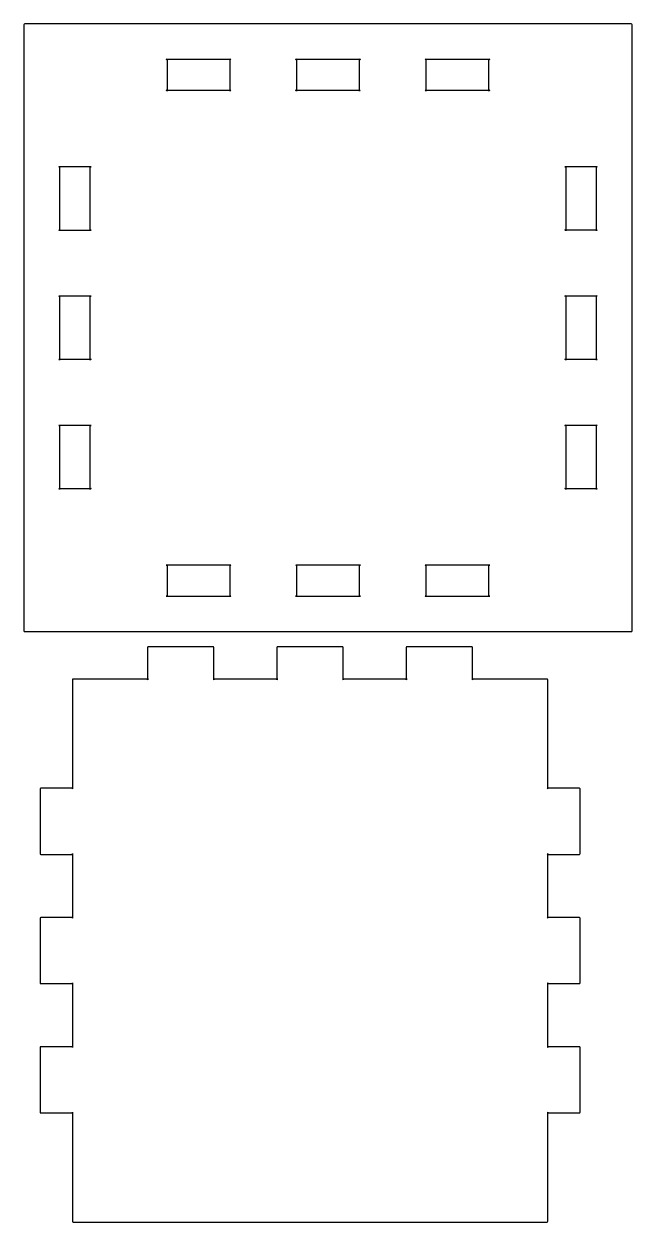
# Model space of a CAD drawing. Extents: x -149 to 151, y -115 to 123.
# Drawn here: x 90.8 to 150.9, y 4.6 to 123.3 of the extents above; entities that cross this region are included whole.
import ezdxf

# ---------------------------------------------------------------- set-up
doc = ezdxf.new("R2010")
doc.units = 0
doc.header["$MEASUREMENT"] = 0
doc.layers.add('LAYER_1', color=7, linetype='CONTINUOUS')

msp = doc.modelspace()

# ---------------------------------------------------------------- linework, layer by layer
at = {"layer": 'LAYER_1'}
for points, knots in [([(144.2664, 123.2532), (144.2664, 123.2532), (97.3875, 123.2532), (97.3875, 123.2532), (97.3875, 123.2532), (97.3875, 123.2532), (90.8289, 123.2532), (90.8289, 123.2532), (90.8289, 123.2532), (90.786, 123.2532), (90.7508, 123.218), (90.7508, 123.175), (90.7508, 123.175), (90.7508, 123.175), (90.7508, 116.6164), (90.7508, 116.6164)], [0, 0, 0, 0, 0.2, 0.2, 0.2, 0.2, 0.4, 0.4, 0.4, 0.4, 0.6, 0.6, 0.6, 0.6, 1, 1, 1, 1]), ([(150.9032, 69.7375), (150.9032, 69.7375), (150.9032, 116.6164), (150.9032, 116.6164), (150.9032, 116.6164), (150.9032, 116.6164), (150.9032, 123.175), (150.9032, 123.175), (150.9032, 123.175), (150.9032, 123.218), (150.8681, 123.2531), (150.8251, 123.2531), (150.8251, 123.2531), (150.8251, 123.2531), (144.2665, 123.2531), (144.2665, 123.2531)], [0, 0, 0, 0, 0.2, 0.2, 0.2, 0.2, 0.4, 0.4, 0.4, 0.4, 0.6, 0.6, 0.6, 0.6, 1, 1, 1, 1]), ([(111.2274, 119.7375), (111.2274, 119.7375), (111.2274, 119.7336), (111.2274, 119.7336), (111.2274, 119.7336), (111.1844, 119.7336), (111.1493, 119.7688), (111.1493, 119.8157), (111.1493, 119.8157), (111.1493, 119.8157), (111.1493, 116.6164), (111.1493, 116.6164), (111.1493, 116.6164), (111.1493, 116.6594), (111.1844, 116.6946), (111.2274, 116.6946), (111.2274, 116.6946), (111.2274, 116.6946), (104.829, 116.6946), (104.829, 116.6946), (104.829, 116.6946), (104.8719, 116.6946), (104.9071, 116.6594), (104.9071, 116.6164), (104.9071, 116.6164), (104.9071, 116.6164), (104.9071, 119.8157), (104.9071, 119.8157), (104.9071, 119.8157), (104.9071, 119.7727), (104.8719, 119.7375), (104.829, 119.7375), (104.829, 119.7375), (104.829, 119.7375), (111.2274, 119.7375), (111.2274, 119.7375)], [0, 0, 0, 0, 0.1, 0.1, 0.1, 0.1, 0.2, 0.2, 0.2, 0.2, 0.3, 0.3, 0.3, 0.3, 0.4, 0.4, 0.4, 0.4, 0.5, 0.5, 0.5, 0.5, 0.6, 0.6, 0.6, 0.6, 0.7, 0.7, 0.7, 0.7, 0.8, 0.8, 0.8, 0.8, 1, 1, 1, 1]), ([(124.0243, 119.7375), (124.0243, 119.7375), (124.0282, 119.7336), (124.0282, 119.7336), (124.0282, 119.7336), (123.9852, 119.7336), (123.9462, 119.7688), (123.9462, 119.8157), (123.9462, 119.8157), (123.9462, 119.8157), (123.9462, 116.6164), (123.9462, 116.6164), (123.9462, 116.6164), (123.9462, 116.6594), (123.9813, 116.6946), (124.0243, 116.6946), (124.0243, 116.6946), (124.0243, 116.6946), (117.6259, 116.6946), (117.6259, 116.6946), (117.6259, 116.6946), (117.6688, 116.6946), (117.704, 116.6594), (117.704, 116.6164), (117.704, 116.6164), (117.704, 116.6164), (117.704, 119.8157), (117.704, 119.8157), (117.704, 119.8157), (117.704, 119.7727), (117.6688, 119.7375), (117.6259, 119.7375), (117.6259, 119.7375), (117.6259, 119.7375), (124.0243, 119.7375), (124.0243, 119.7375)], [0, 0, 0, 0, 0.1, 0.1, 0.1, 0.1, 0.2, 0.2, 0.2, 0.2, 0.3, 0.3, 0.3, 0.3, 0.4, 0.4, 0.4, 0.4, 0.5, 0.5, 0.5, 0.5, 0.6, 0.6, 0.6, 0.6, 0.7, 0.7, 0.7, 0.7, 0.8, 0.8, 0.8, 0.8, 1, 1, 1, 1]), ([(136.8251, 119.7375), (136.8251, 119.7375), (136.829, 119.7336), (136.829, 119.7336), (136.829, 119.7336), (136.7821, 119.7336), (136.747, 119.7688), (136.747, 119.8157), (136.747, 119.8157), (136.747, 119.8157), (136.747, 116.6164), (136.747, 116.6164), (136.747, 116.6164), (136.747, 116.6594), (136.7821, 116.6946), (136.8251, 116.6946), (136.8251, 116.6946), (136.8251, 116.6946), (130.4267, 116.6946), (130.4267, 116.6946), (130.4267, 116.6946), (130.4696, 116.6946), (130.5048, 116.6594), (130.5048, 116.6164), (130.5048, 116.6164), (130.5048, 116.6164), (130.5048, 119.8157), (130.5048, 119.8157), (130.5048, 119.8157), (130.5048, 119.7727), (130.4696, 119.7375), (130.4267, 119.7375), (130.4267, 119.7375), (130.4267, 119.7375), (136.8251, 119.7375), (136.8251, 119.7375)], [0, 0, 0, 0, 0.1, 0.1, 0.1, 0.1, 0.2, 0.2, 0.2, 0.2, 0.3, 0.3, 0.3, 0.3, 0.4, 0.4, 0.4, 0.4, 0.5, 0.5, 0.5, 0.5, 0.6, 0.6, 0.6, 0.6, 0.7, 0.7, 0.7, 0.7, 0.8, 0.8, 0.8, 0.8, 1, 1, 1, 1]), ([(90.7509, 116.6165), (90.7509, 116.6165), (90.7509, 69.7376), (90.7509, 69.7376), (90.7509, 69.7376), (90.7509, 69.7376), (90.7509, 63.179), (90.7509, 63.179), (90.7509, 63.179), (90.7509, 63.136), (90.7861, 63.1009), (90.829, 63.1009), (90.829, 63.1009), (90.829, 63.1009), (97.3876, 63.1009), (97.3876, 63.1009)], [0, 0, 0, 0, 0.2, 0.2, 0.2, 0.2, 0.4, 0.4, 0.4, 0.4, 0.6, 0.6, 0.6, 0.6, 1, 1, 1, 1]), ([(94.2704, 109.175), (94.2704, 109.1321), (94.2353, 109.0969), (94.1923, 109.0969), (94.1923, 109.0969), (94.1923, 109.0969), (97.3915, 109.0969), (97.3915, 109.0969), (97.3915, 109.0969), (97.3485, 109.0969), (97.3134, 109.1321), (97.3134, 109.175), (97.3134, 109.175), (97.3134, 109.175), (97.3134, 102.7766), (97.3134, 102.7766), (97.3134, 102.7766), (97.3134, 102.8196), (97.3485, 102.8547), (97.3915, 102.8547), (97.3915, 102.8547), (97.3915, 102.8547), (94.1923, 102.8547), (94.1923, 102.8547), (94.1923, 102.8547), (94.2353, 102.8547), (94.2704, 102.8196), (94.2704, 102.7766), (94.2704, 102.7766), (94.2704, 102.7766), (94.2704, 109.175), (94.2704, 109.175)], [0, 0, 0, 0, 0.11111111, 0.11111111, 0.11111111, 0.11111111, 0.22222222, 0.22222222, 0.22222222, 0.22222222, 0.33333333, 0.33333333, 0.33333333, 0.33333333, 0.44444444, 0.44444444, 0.44444444, 0.44444444, 0.55555556, 0.55555556, 0.55555556, 0.55555556, 0.66666667, 0.66666667, 0.66666667, 0.66666667, 0.77777778, 0.77777778, 0.77777778, 0.77777778, 1, 1, 1, 1]), ([(147.3836, 102.7805), (147.3836, 102.7805), (147.3836, 102.7766), (147.3836, 102.7766), (147.3836, 102.7766), (147.3836, 102.8235), (147.4187, 102.8587), (147.4617, 102.8587), (147.4617, 102.8587), (147.4617, 102.8587), (144.2625, 102.8587), (144.2625, 102.8587), (144.2625, 102.8587), (144.3055, 102.8587), (144.3406, 102.8235), (144.3406, 102.7805), (144.3406, 102.7805), (144.3406, 102.7805), (144.3406, 109.179), (144.3406, 109.179), (144.3406, 109.179), (144.3406, 109.136), (144.3055, 109.1009), (144.2625, 109.1009), (144.2625, 109.1009), (144.2625, 109.1009), (147.4617, 109.1009), (147.4617, 109.1009), (147.4617, 109.1009), (147.4187, 109.1009), (147.3836, 109.136), (147.3836, 109.179), (147.3836, 109.179), (147.3836, 109.179), (147.3836, 102.7805), (147.3836, 102.7805)], [0, 0, 0, 0, 0.1, 0.1, 0.1, 0.1, 0.2, 0.2, 0.2, 0.2, 0.3, 0.3, 0.3, 0.3, 0.4, 0.4, 0.4, 0.4, 0.5, 0.5, 0.5, 0.5, 0.6, 0.6, 0.6, 0.6, 0.7, 0.7, 0.7, 0.7, 0.8, 0.8, 0.8, 0.8, 1, 1, 1, 1]), ([(94.2704, 96.3742), (94.2704, 96.3742), (94.2704, 96.3782), (94.2704, 96.3782), (94.2704, 96.3782), (94.2704, 96.3313), (94.2353, 96.2961), (94.1923, 96.2961), (94.1923, 96.2961), (94.1923, 96.2961), (97.3915, 96.2961), (97.3915, 96.2961), (97.3915, 96.2961), (97.3485, 96.2961), (97.3134, 96.3313), (97.3134, 96.3742), (97.3134, 96.3742), (97.3134, 96.3742), (97.3134, 89.9758), (97.3134, 89.9758), (97.3134, 89.9758), (97.3134, 90.0188), (97.3485, 90.0539), (97.3915, 90.0539), (97.3915, 90.0539), (97.3915, 90.0539), (94.1923, 90.0539), (94.1923, 90.0539), (94.1923, 90.0539), (94.2353, 90.0539), (94.2704, 90.0188), (94.2704, 89.9758), (94.2704, 89.9758), (94.2704, 89.9758), (94.2704, 96.3742), (94.2704, 96.3742)], [0, 0, 0, 0, 0.1, 0.1, 0.1, 0.1, 0.2, 0.2, 0.2, 0.2, 0.3, 0.3, 0.3, 0.3, 0.4, 0.4, 0.4, 0.4, 0.5, 0.5, 0.5, 0.5, 0.6, 0.6, 0.6, 0.6, 0.7, 0.7, 0.7, 0.7, 0.8, 0.8, 0.8, 0.8, 1, 1, 1, 1]), ([(147.3836, 89.9797), (147.3836, 89.9797), (147.3836, 89.9758), (147.3836, 89.9758), (147.3836, 89.9758), (147.3836, 90.0227), (147.4187, 90.0579), (147.4617, 90.0579), (147.4617, 90.0579), (147.4617, 90.0579), (144.2625, 90.0579), (144.2625, 90.0579), (144.2625, 90.0579), (144.3055, 90.0579), (144.3406, 90.0227), (144.3406, 89.9797), (144.3406, 89.9797), (144.3406, 89.9797), (144.3406, 96.3782), (144.3406, 96.3782), (144.3406, 96.3782), (144.3406, 96.3352), (144.3055, 96.3001), (144.2625, 96.3001), (144.2625, 96.3001), (144.2625, 96.3001), (147.4617, 96.3001), (147.4617, 96.3001), (147.4617, 96.3001), (147.4187, 96.3001), (147.3836, 96.3352), (147.3836, 96.3782), (147.3836, 96.3782), (147.3836, 96.3782), (147.3836, 89.9797), (147.3836, 89.9797)], [0, 0, 0, 0, 0.1, 0.1, 0.1, 0.1, 0.2, 0.2, 0.2, 0.2, 0.3, 0.3, 0.3, 0.3, 0.4, 0.4, 0.4, 0.4, 0.5, 0.5, 0.5, 0.5, 0.6, 0.6, 0.6, 0.6, 0.7, 0.7, 0.7, 0.7, 0.8, 0.8, 0.8, 0.8, 1, 1, 1, 1]), ([(94.2704, 83.5736), (94.2704, 83.5736), (94.2704, 83.5775), (94.2704, 83.5775), (94.2704, 83.5775), (94.2704, 83.5306), (94.2353, 83.4954), (94.1923, 83.4954), (94.1923, 83.4954), (94.1923, 83.4954), (97.3915, 83.4954), (97.3915, 83.4954), (97.3915, 83.4954), (97.3485, 83.4954), (97.3134, 83.5306), (97.3134, 83.5736), (97.3134, 83.5736), (97.3134, 83.5736), (97.3134, 77.1751), (97.3134, 77.1751), (97.3134, 77.1751), (97.3134, 77.2181), (97.3485, 77.2532), (97.3915, 77.2532), (97.3915, 77.2532), (97.3915, 77.2532), (94.1923, 77.2532), (94.1923, 77.2532), (94.1923, 77.2532), (94.2353, 77.2532), (94.2704, 77.2181), (94.2704, 77.1751), (94.2704, 77.1751), (94.2704, 77.1751), (94.2704, 83.5736), (94.2704, 83.5736)], [0, 0, 0, 0, 0.1, 0.1, 0.1, 0.1, 0.2, 0.2, 0.2, 0.2, 0.3, 0.3, 0.3, 0.3, 0.4, 0.4, 0.4, 0.4, 0.5, 0.5, 0.5, 0.5, 0.6, 0.6, 0.6, 0.6, 0.7, 0.7, 0.7, 0.7, 0.8, 0.8, 0.8, 0.8, 1, 1, 1, 1]), ([(147.3836, 77.179), (147.3836, 77.2219), (147.4187, 77.2571), (147.4617, 77.2571), (147.4617, 77.2571), (147.4617, 77.2571), (144.2625, 77.2571), (144.2625, 77.2571), (144.2625, 77.2571), (144.3055, 77.2571), (144.3406, 77.2219), (144.3406, 77.179), (144.3406, 77.179), (144.3406, 77.179), (144.3406, 83.5774), (144.3406, 83.5774), (144.3406, 83.5774), (144.3406, 83.5344), (144.3055, 83.4993), (144.2625, 83.4993), (144.2625, 83.4993), (144.2625, 83.4993), (147.4617, 83.4993), (147.4617, 83.4993), (147.4617, 83.4993), (147.4187, 83.4993), (147.3836, 83.5344), (147.3836, 83.5774), (147.3836, 83.5774), (147.3836, 83.5774), (147.3836, 77.179), (147.3836, 77.179)], [0, 0, 0, 0, 0.11111111, 0.11111111, 0.11111111, 0.11111111, 0.22222222, 0.22222222, 0.22222222, 0.22222222, 0.33333333, 0.33333333, 0.33333333, 0.33333333, 0.44444444, 0.44444444, 0.44444444, 0.44444444, 0.55555556, 0.55555556, 0.55555556, 0.55555556, 0.66666667, 0.66666667, 0.66666667, 0.66666667, 0.77777778, 0.77777778, 0.77777778, 0.77777778, 1, 1, 1, 1]), ([(97.3876, 63.1008), (97.3876, 63.1008), (144.2665, 63.1008), (144.2665, 63.1008), (144.2665, 63.1008), (144.2665, 63.1008), (150.8251, 63.1008), (150.8251, 63.1008), (150.8251, 63.1008), (150.868, 63.1008), (150.9032, 63.136), (150.9032, 63.179), (150.9032, 63.179), (150.9032, 63.179), (150.9032, 69.7376), (150.9032, 69.7376)], [0, 0, 0, 0, 0.2, 0.2, 0.2, 0.2, 0.4, 0.4, 0.4, 0.4, 0.6, 0.6, 0.6, 0.6, 1, 1, 1, 1]), ([(104.829, 66.6204), (104.872, 66.6204), (104.9071, 66.5852), (104.9071, 66.5422), (104.9071, 66.5422), (104.9071, 66.5422), (104.9071, 69.7415), (104.9071, 69.7415), (104.9071, 69.7415), (104.9071, 69.6985), (104.872, 69.6633), (104.829, 69.6633), (104.829, 69.6633), (104.829, 69.6633), (111.2274, 69.6633), (111.2274, 69.6633), (111.2274, 69.6633), (111.1845, 69.6633), (111.1493, 69.6985), (111.1493, 69.7415), (111.1493, 69.7415), (111.1493, 69.7415), (111.1493, 66.5422), (111.1493, 66.5422), (111.1493, 66.5422), (111.1493, 66.5852), (111.1845, 66.6204), (111.2274, 66.6204), (111.2274, 66.6204), (111.2274, 66.6204), (104.829, 66.6204), (104.829, 66.6204)], [0, 0, 0, 0, 0.11111111, 0.11111111, 0.11111111, 0.11111111, 0.22222222, 0.22222222, 0.22222222, 0.22222222, 0.33333333, 0.33333333, 0.33333333, 0.33333333, 0.44444444, 0.44444444, 0.44444444, 0.44444444, 0.55555556, 0.55555556, 0.55555556, 0.55555556, 0.66666667, 0.66666667, 0.66666667, 0.66666667, 0.77777778, 0.77777778, 0.77777778, 0.77777778, 1, 1, 1, 1]), ([(117.6297, 66.6204), (117.6297, 66.6204), (117.6258, 66.6204), (117.6258, 66.6204), (117.6258, 66.6204), (117.6727, 66.6204), (117.7078, 66.5852), (117.7078, 66.5422), (117.7078, 66.5422), (117.7078, 66.5422), (117.7078, 69.7415), (117.7078, 69.7415), (117.7078, 69.7415), (117.7078, 69.6985), (117.6727, 69.6633), (117.6297, 69.6633), (117.6297, 69.6633), (117.6297, 69.6633), (124.0281, 69.6633), (124.0281, 69.6633), (124.0281, 69.6633), (123.9852, 69.6633), (123.95, 69.6985), (123.95, 69.7415), (123.95, 69.7415), (123.95, 69.7415), (123.95, 66.5422), (123.95, 66.5422), (123.95, 66.5422), (123.95, 66.5852), (123.9852, 66.6204), (124.0281, 66.6204), (124.0281, 66.6204), (124.0281, 66.6204), (117.6297, 66.6204), (117.6297, 66.6204)], [0, 0, 0, 0, 0.1, 0.1, 0.1, 0.1, 0.2, 0.2, 0.2, 0.2, 0.3, 0.3, 0.3, 0.3, 0.4, 0.4, 0.4, 0.4, 0.5, 0.5, 0.5, 0.5, 0.6, 0.6, 0.6, 0.6, 0.7, 0.7, 0.7, 0.7, 0.8, 0.8, 0.8, 0.8, 1, 1, 1, 1]), ([(130.4305, 66.6204), (130.4305, 66.6204), (130.4266, 66.6204), (130.4266, 66.6204), (130.4266, 66.6204), (130.4735, 66.6204), (130.5086, 66.5852), (130.5086, 66.5422), (130.5086, 66.5422), (130.5086, 66.5422), (130.5086, 69.7415), (130.5086, 69.7415), (130.5086, 69.7415), (130.5086, 69.6985), (130.4735, 69.6633), (130.4305, 69.6633), (130.4305, 69.6633), (130.4305, 69.6633), (136.8289, 69.6633), (136.8289, 69.6633), (136.8289, 69.6633), (136.786, 69.6633), (136.7508, 69.6985), (136.7508, 69.7415), (136.7508, 69.7415), (136.7508, 69.7415), (136.7508, 66.5422), (136.7508, 66.5422), (136.7508, 66.5422), (136.7508, 66.5852), (136.786, 66.6204), (136.8289, 66.6204), (136.8289, 66.6204), (136.8289, 66.6204), (130.4305, 66.6204), (130.4305, 66.6204)], [0, 0, 0, 0, 0.1, 0.1, 0.1, 0.1, 0.2, 0.2, 0.2, 0.2, 0.3, 0.3, 0.3, 0.3, 0.4, 0.4, 0.4, 0.4, 0.5, 0.5, 0.5, 0.5, 0.6, 0.6, 0.6, 0.6, 0.7, 0.7, 0.7, 0.7, 0.8, 0.8, 0.8, 0.8, 1, 1, 1, 1]), ([(142.4858, 58.3997), (142.4858, 58.3997), (135.0483, 58.3997), (135.0483, 58.3997), (135.0483, 58.3997), (135.0912, 58.3997), (135.1264, 58.3645), (135.1264, 58.3215), (135.1264, 58.3215), (135.1264, 58.3215), (135.1264, 61.5208), (135.1264, 61.5208), (135.1264, 61.5208), (135.1264, 61.5637), (135.0912, 61.5989), (135.0483, 61.5989), (135.0483, 61.5989), (135.0483, 61.5989), (128.6498, 61.5989), (128.6498, 61.5989), (128.6498, 61.5989), (128.6069, 61.5989), (128.5717, 61.5637), (128.5717, 61.5208), (128.5717, 61.5208), (128.5717, 61.5208), (128.5717, 58.3215), (128.5717, 58.3215), (128.5717, 58.3215), (128.5717, 58.3645), (128.6069, 58.3997), (128.6498, 58.3997), (128.6498, 58.3997), (128.6498, 58.3997), (122.2514, 58.3997), (122.2514, 58.3997), (122.2514, 58.3997), (122.2944, 58.3997), (122.3295, 58.3645), (122.3295, 58.3215), (122.3295, 58.3215), (122.3295, 58.3215), (122.3295, 61.5208), (122.3295, 61.5208), (122.3295, 61.5208), (122.3295, 61.5637), (122.2944, 61.5989), (122.2514, 61.5989), (122.2514, 61.5989), (122.2514, 61.5989), (115.853, 61.5989), (115.853, 61.5989), (115.853, 61.5989), (115.81, 61.5989), (115.7748, 61.5637), (115.7748, 61.5208), (115.7748, 61.5208), (115.7748, 61.5208), (115.7748, 58.3215), (115.7748, 58.3215), (115.7748, 58.3215), (115.7748, 58.3645), (115.81, 58.3997), (115.853, 58.3997), (115.853, 58.3997), (115.853, 58.3997), (109.4545, 58.3997), (109.4545, 58.3997), (109.4545, 58.3997), (109.4975, 58.3997), (109.5327, 58.3645), (109.5327, 58.3215), (109.5327, 58.3215), (109.5327, 58.3215), (109.5327, 61.5208), (109.5327, 61.5208), (109.5327, 61.5208), (109.5327, 61.5637), (109.4975, 61.5989), (109.4545, 61.5989), (109.4545, 61.5989), (109.4545, 61.5989), (103.0561, 61.5989), (103.0561, 61.5989), (103.0561, 61.5989), (103.0131, 61.5989), (102.978, 61.5637), (102.978, 61.5208), (102.978, 61.5208), (102.978, 61.5208), (102.978, 58.3215), (102.978, 58.3215), (102.978, 58.3215), (102.978, 58.3645), (103.0131, 58.3997), (103.0561, 58.3997), (103.0561, 58.3997), (103.0561, 58.3997), (95.6147, 58.3997), (95.6147, 58.3997), (95.6147, 58.3997), (95.5717, 58.3997), (95.5366, 58.3645), (95.5366, 58.3215), (95.5366, 58.3215), (95.5366, 58.3215), (95.5366, 47.5208), (95.5366, 47.5208), (95.5366, 47.5208), (95.5366, 47.5637), (95.5717, 47.5989), (95.6147, 47.5989), (95.6147, 47.5989), (95.6147, 47.5989), (92.4155, 47.5989), (92.4155, 47.5989), (92.4155, 47.5989), (92.3725, 47.5989), (92.3374, 47.5637), (92.3374, 47.5208), (92.3374, 47.5208), (92.3374, 47.5208), (92.3374, 41.1223), (92.3374, 41.1223), (92.3374, 41.1223), (92.3374, 41.0794), (92.3725, 41.0442), (92.4155, 41.0442), (92.4155, 41.0442), (92.4155, 41.0442), (95.6147, 41.0442), (95.6147, 41.0442), (95.6147, 41.0442), (95.5717, 41.0442), (95.5366, 41.0794), (95.5366, 41.1223), (95.5366, 41.1223), (95.5366, 41.1223), (95.5366, 34.7239), (95.5366, 34.7239), (95.5366, 34.7239), (95.5366, 34.7669), (95.5717, 34.802), (95.6147, 34.802), (95.6147, 34.802), (95.6147, 34.802), (92.4155, 34.802), (92.4155, 34.802), (92.4155, 34.802), (92.3725, 34.802), (92.3374, 34.7669), (92.3374, 34.7239), (92.3374, 34.7239), (92.3374, 34.7239), (92.3374, 28.3255), (92.3374, 28.3255), (92.3374, 28.3255), (92.3374, 28.2825), (92.3725, 28.2473), (92.4155, 28.2473), (92.4155, 28.2473), (92.4155, 28.2473), (95.6147, 28.2473), (95.6147, 28.2473), (95.6147, 28.2473), (95.5717, 28.2473), (95.5366, 28.2825), (95.5366, 28.3255), (95.5366, 28.3255), (95.5366, 28.3255), (95.5366, 21.927), (95.5366, 21.927), (95.5366, 21.927), (95.5366, 21.97), (95.5717, 22.0051), (95.6147, 22.0051), (95.6147, 22.0051), (95.6147, 22.0051), (92.4155, 22.0051), (92.4155, 22.0051), (92.4155, 22.0051), (92.3725, 22.0051), (92.3374, 21.97), (92.3374, 21.927), (92.3374, 21.927), (92.3374, 21.927), (92.3374, 15.5286), (92.3374, 15.5286), (92.3374, 15.5286), (92.3374, 15.4856), (92.3725, 15.4505), (92.4155, 15.4505), (92.4155, 15.4505), (92.4155, 15.4505), (95.6147, 15.4505), (95.6147, 15.4505), (95.6147, 15.4505), (95.5717, 15.4505), (95.5366, 15.4856), (95.5366, 15.5286), (95.5366, 15.5286), (95.5366, 15.5286), (95.5366, 4.7278), (95.5366, 4.7278), (95.5366, 4.7278), (95.5366, 4.6848), (95.5717, 4.6497), (95.6147, 4.6497), (95.6147, 4.6497), (95.6147, 4.6497), (142.4936, 4.6497), (142.4936, 4.6497), (142.4936, 4.6497), (142.5366, 4.6497), (142.5717, 4.6848), (142.5717, 4.7278), (142.5717, 4.7278), (142.5717, 4.7278), (142.5717, 15.5286), (142.5717, 15.5286), (142.5717, 15.5286), (142.5717, 15.4856), (142.5366, 15.4505), (142.4936, 15.4505), (142.4936, 15.4505), (142.4936, 15.4505), (145.6928, 15.4505), (145.6928, 15.4505), (145.6928, 15.4505), (145.7358, 15.4505), (145.7709, 15.4856), (145.7709, 15.5286), (145.7709, 15.5286), (145.7709, 15.5286), (145.7709, 21.927), (145.7709, 21.927), (145.7709, 21.927), (145.7709, 21.97), (145.7358, 22.0051), (145.6928, 22.0051), (145.6928, 22.0051), (145.6928, 22.0051), (142.4936, 22.0051), (142.4936, 22.0051), (142.4936, 22.0051), (142.5366, 22.0051), (142.5717, 21.97), (142.5717, 21.927), (142.5717, 21.927), (142.5717, 21.927), (142.5717, 28.3255), (142.5717, 28.3255), (142.5717, 28.3255), (142.5717, 28.2825), (142.5366, 28.2473), (142.4936, 28.2473), (142.4936, 28.2473), (142.4936, 28.2473), (145.6928, 28.2473), (145.6928, 28.2473), (145.6928, 28.2473), (145.7358, 28.2473), (145.7709, 28.2825), (145.7709, 28.3255), (145.7709, 28.3255), (145.7709, 28.3255), (145.7709, 34.7239), (145.7709, 34.7239), (145.7709, 34.7239), (145.7709, 34.7669), (145.7358, 34.802), (145.6928, 34.802), (145.6928, 34.802), (145.6928, 34.802), (142.4936, 34.802), (142.4936, 34.802), (142.4936, 34.802), (142.5366, 34.802), (142.5717, 34.7669), (142.5717, 34.7239), (142.5717, 34.7239), (142.5717, 34.7239), (142.5717, 41.1223), (142.5717, 41.1223), (142.5717, 41.1223), (142.5717, 41.0794), (142.5366, 41.0442), (142.4936, 41.0442), (142.4936, 41.0442), (142.4936, 41.0442), (145.6928, 41.0442), (145.6928, 41.0442), (145.6928, 41.0442), (145.7358, 41.0442), (145.7709, 41.0794), (145.7709, 41.1223), (145.7709, 41.1223), (145.7709, 41.1223), (145.7709, 47.5208), (145.7709, 47.5208), (145.7709, 47.5208), (145.7709, 47.5637), (145.7358, 47.5989), (145.6928, 47.5989), (145.6928, 47.5989), (145.6928, 47.5989), (142.4936, 47.5989), (142.4936, 47.5989), (142.4936, 47.5989), (142.5366, 47.5989), (142.5717, 47.5637), (142.5717, 47.5208), (142.5717, 47.5208), (142.5717, 47.5208), (142.5717, 58.3215), (142.5717, 58.3215), (142.5717, 58.3215), (142.5717, 58.3645), (142.5366, 58.3997), (142.4936, 58.3997)], [0, 0, 0, 0, 0.01234568, 0.01234568, 0.01234568, 0.01234568, 0.02469136, 0.02469136, 0.02469136, 0.02469136, 0.03703704, 0.03703704, 0.03703704, 0.03703704, 0.04938272, 0.04938272, 0.04938272, 0.04938272, 0.0617284, 0.0617284, 0.0617284, 0.0617284, 0.07407407, 0.07407407, 0.07407407, 0.07407407, 0.08641975, 0.08641975, 0.08641975, 0.08641975, 0.09876543, 0.09876543, 0.09876543, 0.09876543, 0.11111111, 0.11111111, 0.11111111, 0.11111111, 0.12345679, 0.12345679, 0.12345679, 0.12345679, 0.13580247, 0.13580247, 0.13580247, 0.13580247, 0.14814815, 0.14814815, 0.14814815, 0.14814815, 0.16049383, 0.16049383, 0.16049383, 0.16049383, 0.17283951, 0.17283951, 0.17283951, 0.17283951, 0.18518519, 0.18518519, 0.18518519, 0.18518519, 0.19753086, 0.19753086, 0.19753086, 0.19753086, 0.20987654, 0.20987654, 0.20987654, 0.20987654, 0.22222222, 0.22222222, 0.22222222, 0.22222222, 0.2345679, 0.2345679, 0.2345679, 0.2345679, 0.24691358, 0.24691358, 0.24691358, 0.24691358, 0.25925926, 0.25925926, 0.25925926, 0.25925926, 0.27160494, 0.27160494, 0.27160494, 0.27160494, 0.28395062, 0.28395062, 0.28395062, 0.28395062, 0.2962963, 0.2962963, 0.2962963, 0.2962963, 0.30864198, 0.30864198, 0.30864198, 0.30864198, 0.32098765, 0.32098765, 0.32098765, 0.32098765, 0.33333333, 0.33333333, 0.33333333, 0.33333333, 0.34567901, 0.34567901, 0.34567901, 0.34567901, 0.35802469, 0.35802469, 0.35802469, 0.35802469, 0.37037037, 0.37037037, 0.37037037, 0.37037037, 0.38271605, 0.38271605, 0.38271605, 0.38271605, 0.39506173, 0.39506173, 0.39506173, 0.39506173, 0.40740741, 0.40740741, 0.40740741, 0.40740741, 0.41975309, 0.41975309, 0.41975309, 0.41975309, 0.43209877, 0.43209877, 0.43209877, 0.43209877, 0.44444444, 0.44444444, 0.44444444, 0.44444444, 0.45679012, 0.45679012, 0.45679012, 0.45679012, 0.4691358, 0.4691358, 0.4691358, 0.4691358, 0.48148148, 0.48148148, 0.48148148, 0.48148148, 0.49382716, 0.49382716, 0.49382716, 0.49382716, 0.50617284, 0.50617284, 0.50617284, 0.50617284, 0.51851852, 0.51851852, 0.51851852, 0.51851852, 0.5308642, 0.5308642, 0.5308642, 0.5308642, 0.54320988, 0.54320988, 0.54320988, 0.54320988, 0.55555556, 0.55555556, 0.55555556, 0.55555556, 0.56790123, 0.56790123, 0.56790123, 0.56790123, 0.58024691, 0.58024691, 0.58024691, 0.58024691, 0.59259259, 0.59259259, 0.59259259, 0.59259259, 0.60493827, 0.60493827, 0.60493827, 0.60493827, 0.61728395, 0.61728395, 0.61728395, 0.61728395, 0.62962963, 0.62962963, 0.62962963, 0.62962963, 0.64197531, 0.64197531, 0.64197531, 0.64197531, 0.65432099, 0.65432099, 0.65432099, 0.65432099, 0.66666667, 0.66666667, 0.66666667, 0.66666667, 0.67901235, 0.67901235, 0.67901235, 0.67901235, 0.69135802, 0.69135802, 0.69135802, 0.69135802, 0.7037037, 0.7037037, 0.7037037, 0.7037037, 0.71604938, 0.71604938, 0.71604938, 0.71604938, 0.72839506, 0.72839506, 0.72839506, 0.72839506, 0.74074074, 0.74074074, 0.74074074, 0.74074074, 0.75308642, 0.75308642, 0.75308642, 0.75308642, 0.7654321, 0.7654321, 0.7654321, 0.7654321, 0.77777778, 0.77777778, 0.77777778, 0.77777778, 0.79012346, 0.79012346, 0.79012346, 0.79012346, 0.80246914, 0.80246914, 0.80246914, 0.80246914, 0.81481481, 0.81481481, 0.81481481, 0.81481481, 0.82716049, 0.82716049, 0.82716049, 0.82716049, 0.83950617, 0.83950617, 0.83950617, 0.83950617, 0.85185185, 0.85185185, 0.85185185, 0.85185185, 0.86419753, 0.86419753, 0.86419753, 0.86419753, 0.87654321, 0.87654321, 0.87654321, 0.87654321, 0.88888889, 0.88888889, 0.88888889, 0.88888889, 0.90123457, 0.90123457, 0.90123457, 0.90123457, 0.91358025, 0.91358025, 0.91358025, 0.91358025, 0.92592593, 0.92592593, 0.92592593, 0.92592593, 0.9382716, 0.9382716, 0.9382716, 0.9382716, 0.95061728, 0.95061728, 0.95061728, 0.95061728, 0.96296296, 0.96296296, 0.96296296, 0.96296296, 0.97530864, 0.97530864, 0.97530864, 0.97530864, 1, 1, 1, 1])]:
    msp.add_open_spline(points, degree=3, knots=knots, dxfattribs=at)

doc.saveas('drawing.dxf')
